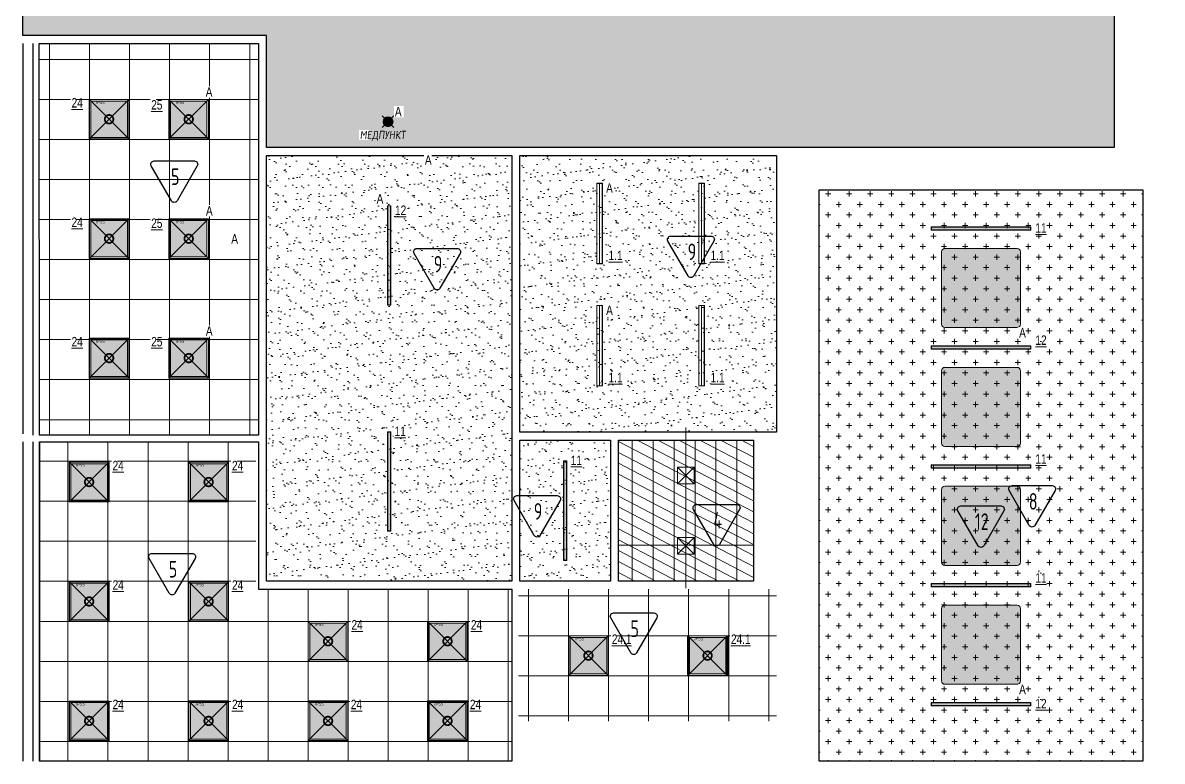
# Model space of a CAD drawing. Header units: millimetres. Extents: x -510890 to 397870, y -45599 to 141350.
# Drawn here: x -211914 to -194744, y 82686 to 93814 of the extents above; entities that cross this region are included whole.
import ezdxf
from ezdxf.enums import TextEntityAlignment as Align

# ---------------------------------------------------------------- set-up
doc = ezdxf.new("R2010")
doc.units = ezdxf.units.MM
for name, color, linetype, lineweight in [('_ЭОМ_ОБЩ_Освещение_текст тип светильника', 172, 'Continuous', 50), ('_ЭОМ_светильник А', 1, 'Continuous', 35), ('_ЭОМ_светильник Р', 4, 'Continuous', 35), ('АР_Полы_Штриховка', 252, 'Continuous', 0), ('АР_Потолки_Штриховка', 252, 'Continuous', 0)]:
    doc.layers.add(name, color=color, linetype=linetype, lineweight=lineweight)
doc.layers.add('АР_1_ПЛИНТУС', color=7, linetype='Continuous', true_color=0x76bcab)
for name, color, linetype, lineweight, true_color in [('АР_Потолок_RAL 095 85 40', 7, 'Continuous', 5, 0xddc87a), ('АР_Потолок_RAL 100 70 20', 7, 'Continuous', 5, 0xb3ac85), ('АР_Потолок_Грильято_белый_50х50', 7, 'Continuous', 5, 0x8e00bd), ('АР_Потолок_Покраска', 7, 'Continuous', 5, 0x007399), ('АР_Потолок_Текстура дерево', 7, 'Continuous', 5, 0xe7bf8e)]:
    doc.layers.add(name, color=color, linetype=linetype, lineweight=lineweight, true_color=true_color)
doc.styles.add('GOST 2.304', font='CS_Gost2304.shx')
doc.styles.add('gost_A', font='CS_Gost2304.shx', dxfattribs={"width": 0.71})
doc.styles.add('ISOCPEUR', font='isocpeur.ttf', dxfattribs={"height": 799.9999999999999})
doc.styles.add('ISOCUPER', font='isocpeur.ttf', dxfattribs={"width": 0.85, "oblique": 7})
doc.styles.add('ГОСТ', font='cad.shx', dxfattribs={"width": 0.8})

# ---------------------------------------------------------------- blocks, each defined once
blk = doc.blocks.new('OPL R 418 HF')
at = {"layer": 'АР_Потолки_Штриховка', "lineweight": 9, "ltscale": 1000, "true_color": 0xf8f6b0, "transparency": 33554636}
h = blk.add_hatch(color=51, dxfattribs=at)
h.dxf.hatch_style = 1
h.paths.add_polyline_path([(-274.9996888445912, 275.0000326204827), (-274.9996888445912, -274.9999673795173), (275.0003111554088, -274.9999673795173), (275.0003111554088, 275.0000326204827)])
at = {"color": 0, "linetype": 'ByBlock', "lineweight": -2, "ltscale": 100}
for p, q in [((-297.4996888445826, 297.5000326207446), (297.5003111555807, 297.5000326207446)), ((-297.4996888445826, 297.5000326207447), (-297.499688845287, -297.4999673792554)), ((-297.4996888445826, 297.5000326207446), (297.5003111548763, -297.4999673792554)), ((-297.4996888449377, -297.4999673792554), (297.5003111555807, 297.5000326207446)), ((297.5003111555807, 297.5000326207447), (297.5003111548763, -297.4999673792554)), ((297.5003111548763, -297.4999673792554), (-297.4996888449377, -297.4999673792554))]:
    blk.add_line(p, q, dxfattribs=at)
at = {"color": 250, "lineweight": 9, "ltscale": 1000}
for points in [[(-299.9996888447658, 300.0000326208319), (300.0003111552342, 300.0000326208319), (300.0003111552342, -299.9999673791681), (-299.9996888447658, -299.9999673791681)], [(-274.9996888445912, 275.0000326204827), (275.0003111554088, 275.0000326204827), (275.0003111554088, -274.9999673795173), (-274.9996888445912, -274.9999673795173)]]:
    blk.add_lwpolyline(points, close=True, dxfattribs=at)
at = {"color": 0, "linetype": 'ByBlock', "lineweight": -2, "const_width": 27.23449849847384}
blk.add_lwpolyline([(-64.32945273991754, 3.262083191657439e-05, 1), (64.3300750507351, 3.262083191657439e-05, 1)], format="xyb", close=True, dxfattribs=at)
at = {"color": 0, "linetype": 'ByBlock', "lineweight": -2, "insert": (-199.8468738604652, 279.3527613399128), "char_height": 50, "attachment_point": 1, "style": 'ISOCUPER'}
blk.add_mtext_dynamic_manual_height_columns('IP55', width=2.442122449761882, gutter_width=12.5, heights=[0], dxfattribs=at)
blk = doc.blocks.new('RVE-PLS5070-1500-P')
at = {"color": 0, "linetype": 'ByBlock', "lineweight": -2, "ltscale": 40}
for points in [[(750, -25), (-750, -25), (-750, 25), (750, 25)], [(745, -20), (-745, -20), (-745, 20), (745, 20)]]:
    blk.add_lwpolyline(points, close=True, dxfattribs=at)
blk = doc.blocks.new('Свет. спец. назнач.')
at = {"linetype": 'ByBlock', "lineweight": -2}
h = blk.add_hatch(color=0, dxfattribs=at)
h.dxf.hatch_style = 1
h.paths.add_polyline_path([(1.5, 0, 1), (-1.5, 0, 1)])
at = {"color": 0, "linetype": 'ByBlock', "lineweight": -2, "ltscale": 50}
for p, q in [((-1.76776695298031, 1.76776695298031), (-1.060660171779821, 1.060660171779821)), ((1.76776695298031, 1.76776695298031), (1.060660171779821, 1.060660171779821)), ((-1.060660171779821, -1.060660171779821), (-1.76776695298031, -1.76776695298031)), ((1.060660171779821, -1.060660171779821), (1.76776695298031, -1.76776695298031))]:
    blk.add_line(p, q, dxfattribs=at)
blk.add_circle((0, 0), 1.5, dxfattribs=at)
at = {"style": 'GOST 2.304', "width": 0.8, "flags": 1}
blk.add_attdef('MARKA', (-8.200168856419623, 4.159342479426414, -17.87352341586539), '', height=2.5, dxfattribs=at)
at = {"style": 'gost_A', "width": 0.71}
blk.add_attdef('№GRUP', text='', height=2.5, dxfattribs=at).set_placement((6.34418181295041, 5.36111462675035, -17.87352341586539), align=Align.MIDDLE_CENTER)
blk = doc.blocks.new('ORIO LINE')
at = {"color": 0, "linetype": 'ByBlock', "lineweight": -2}
for p, q in [((-593.8284741220996, 84.00000000011642), (621.1715258779004, 84.00025189609732)), ((-593.8284741220996, -4), (-593.8284741220996, 84.00000000011642)), ((-590, 0), (-590, 80.00000000011642)), ((-590, 80.00000000011642), (617.3430517558008, 80.00000000011642)), ((617.3430517558008, 0), (-590, 0)), ((617.3430517558008, 80.00000000011642), (617.3430517558008, 0)), ((621.1715258779004, 84.00025189609732), (621.1715258779004, -3.999748104019091)), ((621.1715258779004, -3.999748104019091), (-593.8284741220996, -4))]:
    blk.add_line(p, q, dxfattribs=at)
blk.add_lwpolyline([(-590, 40.00000000005821), (617.3430517558008, 40.00000000005821)], dxfattribs=at)
blk = doc.blocks.new('40 НА 40 ГРИЛЬЯТО ДЛЯ 50')
at = {"color": 0, "linetype": 'ByBlock', "lineweight": -2, "ltscale": 100}
for points in [[(124.9999999999854, -125), (-125, -125), (-125, 125), (124.9999999999854, 125), (124.9999999999854, -125)], [(124.9999999999854, 125), (-125, -125)], [(-125, 125), (124.9999999999854, -125)]]:
    blk.add_lwpolyline(points, dxfattribs=at)

msp = doc.modelspace()

# ---------------------------------------------------------------- hatches: boundary and pattern name
at = {"layer": 'АР_Полы_Штриховка', "transparency": 33554610}
h = msp.add_hatch(dxfattribs=at)
h.set_pattern_fill('ANSI37', color=250, scale=190, angle=45)
h.set_pattern_definition([(90, (357956.2050806298, 127043.7739252009), (-603.25, 0), []), (180, (357956.2050806298, 127043.7739252009), (-5.684341886080801e-14, -603.25), [])])
h.paths.add_polyline_path([(-211665.1563136998, 93500.72472441326), (-208363.8643074572, 93490.10826848634), (-208363.6263395526, 87595.37418782085), (-211663.9135014269, 87605.99072888414)])
h = msp.add_hatch(dxfattribs=at)
h.set_pattern_fill('ANSI37', color=250, scale=190, angle=45)
h.set_pattern_definition([(90, (357630.8248249644, 127020.6646564122), (-603.25, 0), []), (180, (357630.8248249644, 127020.6646564122), (-5.684341886080801e-14, -603.25), [])])
h.paths.add_polyline_path([(-208402.8726505346, 85283.47337462759), (-204546.3497038043, 85283.47463334049), (-204546.321776599, 82688.45996562438), (-211664.0368840611, 82688.42523261234), (-211664.0356766493, 87503.42527383534), (-208403.4883215335, 87503.42527383528)])
h = msp.add_hatch(dxfattribs=at)
h.set_pattern_fill('ANSI37', color=250, scale=190, angle=45)
h.set_pattern_definition([(90, (357332.1000010432, 127407.6142819421), (-603.25, 0), []), (180, (357332.1000010432, 127407.6142819421), (-5.684341886080801e-14, -603.25), [])])
h.paths.add_polyline_path([(-204446.3375566365, 85280.73494940286), (-200554.0320302749, 85280.72994053604), (-200554.0405304356, 83288.06587729181), (-204446.337556564, 83288.06044481885)])
at = {"layer": 'АР_Потолки_Штриховка', "ltscale": 100, "true_color": 0xf8f6b0}
h = msp.add_hatch(color=51, dxfattribs=at)
h.dxf.hatch_style = 1
h.paths.add_polyline_path([(-210888.4960710572, 92085.53971986058), (-210338.4960710572, 92085.53971986058), (-210338.4960710572, 92635.53971986058), (-210888.4960710572, 92635.53971986058)])
h = msp.add_hatch(color=51, dxfattribs=at)
h.dxf.hatch_style = 1
h.paths.add_polyline_path([(-209688.4960703626, 92085.53971983593), (-209138.4960703626, 92085.53971983593), (-209138.4960703626, 92635.53971983593), (-209688.4960703626, 92635.53971983593)])
h = msp.add_hatch(color=51, dxfattribs=at)
h.dxf.hatch_style = 1
h.paths.add_polyline_path([(-206415.0325580597, 91053.18242376996), (-206415.0325580597, 89563.18242376996), (-206375.0325580597, 89563.18242376996), (-206375.0325580597, 91053.18242376996)])
h = msp.add_hatch(color=51, dxfattribs=at)
h.dxf.hatch_style = 1
h.paths.add_polyline_path([(-210888.5777323883, 90285.53971986058), (-210338.5777323883, 90285.53971986058), (-210338.5777323883, 90835.53971986058), (-210888.5777323883, 90835.53971986058)])
h = msp.add_hatch(color=51, dxfattribs=at)
h.dxf.hatch_style = 1
h.paths.add_polyline_path([(-209688.5777316937, 90285.53971983593), (-209138.5777316937, 90285.53971983593), (-209138.5777316937, 90835.53971983593), (-209688.5777316937, 90835.53971983593)])
h = msp.add_hatch(color=51, dxfattribs=at)
h.dxf.hatch_style = 1
h.paths.add_polyline_path([(-196729.0362803552, 90733.04418846576), (-198219.0362803552, 90733.04418846576), (-198219.0362803552, 90693.04418846576), (-196729.0362803552, 90693.04418846576)])
h = msp.add_hatch(color=51, dxfattribs=at)
h.dxf.hatch_style = 1
h.paths.add_polyline_path([(-210888.4960711312, 88485.51909843663), (-210338.4960711312, 88485.51909843663), (-210338.4960711312, 89035.51909843663), (-210888.4960711312, 89035.51909843663)])
h = msp.add_hatch(color=51, dxfattribs=at)
h.dxf.hatch_style = 1
h.paths.add_polyline_path([(-209688.4960704366, 88485.51909841198), (-209138.4960704366, 88485.51909841198), (-209138.4960704366, 89035.51909841198), (-209688.4960704366, 89035.51909841198)])
h = msp.add_hatch(color=51, dxfattribs=at)
h.dxf.hatch_style = 1
h.paths.add_polyline_path([(-196729.0362803552, 88941.04418846576), (-198219.0362803552, 88941.04418846576), (-198219.0362803552, 88901.04418846576), (-196729.0362803552, 88901.04418846576)])
h = msp.add_hatch(color=51, dxfattribs=at)
h.dxf.hatch_style = 1
h.paths.add_polyline_path([(-206415.0325580597, 87645.70750461175), (-206415.0325580597, 86155.70750461175), (-206375.0325580597, 86155.70750461175), (-206375.0325580597, 87645.70750461175)])
h = msp.add_hatch(color=51, dxfattribs=at)
h.dxf.hatch_style = 1
h.paths.add_polyline_path([(-211189.0841000353, 86618.16474114313), (-210639.0841000353, 86618.16474114313), (-210639.0841000353, 87168.16474114313), (-211189.0841000353, 87168.16474114313)])
h = msp.add_hatch(color=51, dxfattribs=at)
h.dxf.hatch_style = 1
h.paths.add_polyline_path([(-209389.0840996809, 86618.18494867276), (-208839.0840996809, 86618.18494867276), (-208839.0840996809, 87168.18494867276), (-209389.0840996809, 87168.18494867276)])
h = msp.add_hatch(color=51, dxfattribs=at)
h.dxf.hatch_style = 1
h.paths.add_polyline_path([(-203761.9208785048, 87206.72918332883), (-203761.9208785048, 85716.72918332883), (-203721.9208785048, 85716.72918332883), (-203721.9208785048, 87206.72918332883)])
h = msp.add_hatch(color=51, dxfattribs=at)
h.dxf.hatch_style = 1
h.paths.add_polyline_path([(-196729.0362803552, 87149.04418846576), (-198219.0362803552, 87149.04418846576), (-198219.0362803552, 87109.04418846576), (-196729.0362803552, 87109.04418846576)])
h = msp.add_hatch(color=51, dxfattribs=at)
h.dxf.hatch_style = 1
h.paths.add_polyline_path([(-211189.0228543745, 84818.14298567202), (-210639.0228543745, 84818.14298567202), (-210639.0228543745, 85368.14298567202), (-211189.0228543745, 85368.14298567202)])
h = msp.add_hatch(color=51, dxfattribs=at)
h.dxf.hatch_style = 1
h.paths.add_polyline_path([(-209389.0228540201, 84818.16319320165), (-208839.0228540201, 84818.16319320165), (-208839.0228540201, 85368.16319320165), (-209389.0228540201, 85368.16319320165)])
h = msp.add_hatch(color=51, dxfattribs=at)
h.dxf.hatch_style = 1
h.paths.add_polyline_path([(-196729.0362803552, 85357.04418846576), (-198219.0362803552, 85357.04418846576), (-198219.0362803552, 85317.04418846576), (-196729.0362803552, 85317.04418846576)])
h = msp.add_hatch(color=51, dxfattribs=at)
h.dxf.hatch_style = 1
h.paths.add_polyline_path([(-207589.0161178226, 84218.18340076909), (-207039.0161178226, 84218.18340076909), (-207039.0161178226, 84768.18340076909), (-207589.0161178226, 84768.18340076909)])
h = msp.add_hatch(color=51, dxfattribs=at)
h.dxf.hatch_style = 1
h.paths.add_polyline_path([(-205789.0161174682, 84218.20360829872), (-205239.0161174682, 84218.20360829872), (-205239.0161174682, 84768.20360829872), (-205789.0161174682, 84768.20360829872)])
h = msp.add_hatch(color=51, dxfattribs=at)
h.dxf.hatch_style = 1
h.paths.add_polyline_path([(-203665.1771876282, 84001.8978560023), (-203115.1771876282, 84001.8978560023), (-203115.1771876282, 84551.8978560023), (-203665.1771876282, 84551.8978560023)])
h = msp.add_hatch(color=51, dxfattribs=at)
h.dxf.hatch_style = 1
h.paths.add_polyline_path([(-201865.1771876282, 84001.89785600228), (-201315.1771876282, 84001.89785600228), (-201315.1771876282, 84551.89785600228), (-201865.1771876282, 84551.89785600228)])
h = msp.add_hatch(color=51, dxfattribs=at)
h.dxf.hatch_style = 1
h.paths.add_polyline_path([(-211188.9752882536, 83018.14298609259), (-210638.9752882536, 83018.14298609259), (-210638.9752882536, 83568.14298609259), (-211188.9752882536, 83568.14298609259)])
h = msp.add_hatch(color=51, dxfattribs=at)
h.dxf.hatch_style = 1
h.paths.add_polyline_path([(-209388.9752878992, 83018.16319362221), (-208838.9752878992, 83018.16319362221), (-208838.9752878992, 83568.16319362221), (-209388.9752878992, 83568.16319362221)])
h = msp.add_hatch(color=51, dxfattribs=at)
h.dxf.hatch_style = 1
h.paths.add_polyline_path([(-207588.9752875449, 83018.18340115184), (-207038.9752875449, 83018.18340115184), (-207038.9752875449, 83568.18340115184), (-207588.9752875449, 83568.18340115184)])
h = msp.add_hatch(color=51, dxfattribs=at)
h.dxf.hatch_style = 1
h.paths.add_polyline_path([(-205788.9752871905, 83018.20360868148), (-205238.9752871905, 83018.20360868148), (-205238.9752871905, 83568.20360868148), (-205788.9752871905, 83568.20360868148)])
h = msp.add_hatch(color=51, dxfattribs=at)
h.dxf.hatch_style = 1
h.paths.add_polyline_path([(-196729.0362803552, 83565.04418846576), (-198219.0362803552, 83565.04418846576), (-198219.0362803552, 83525.04418846576), (-196729.0362803552, 83525.04418846576)])
at = {"layer": 'АР_Потолок_RAL 095 85 40', "transparency": 33554687}
h = msp.add_hatch(color=256, dxfattribs=at)
h.dxf.hatch_style = 1
h.paths.add_polyline_path([(-196928.0362886998, 89221.04418465107, 0.4142135623730951), (-196878.0362886998, 89271.04418465107), (-196878.0362886998, 90363.04418465107, 0.4142135623730951), (-196928.0362886998, 90413.04418465107), (-198020.0362886998, 90413.04418465107, 0.4142135623730951), (-198070.0362886998, 90363.04418465107), (-198070.0362886998, 89271.04418465107, 0.4142135623730951), (-198020.0362886998, 89221.04418465107)])
h = msp.add_hatch(color=256, dxfattribs=at)
h.dxf.hatch_style = 1
h.paths.add_polyline_path([(-196928.0362886998, 83845.04418465107, 0.4142135623730951), (-196878.0362886998, 83895.04418465107), (-196878.0362886998, 84987.04418465107, 0.4142135623730951), (-196928.0362886998, 85037.04418465107), (-198020.0362886998, 85037.04418465107, 0.4142135623730951), (-198070.0362886998, 84987.04418465107), (-198070.0362886998, 83895.04418465107, 0.4142135623730951), (-198020.0362886998, 83845.04418465107)])
at = {"layer": 'АР_Потолок_RAL 100 70 20', "transparency": 33554687}
h = msp.add_hatch(color=256, dxfattribs=at)
h.dxf.hatch_style = 1
h.paths.add_polyline_path([(-196928.0362886998, 87429.04418465107, 0.4142135623730951), (-196878.0362886998, 87479.04418465107), (-196878.0362886998, 88571.04418465107, 0.4142135623730951), (-196928.0362886998, 88621.04418465107), (-198020.0362886998, 88621.04418465107, 0.4142135623730951), (-198070.0362886998, 88571.04418465107), (-198070.0362886998, 87479.04418465107, 0.4142135623730951), (-198020.0362886998, 87429.04418465107)])
at = {"layer": 'АР_Потолок_Грильято_белый_50х50', "transparency": 33554687}
h = msp.add_hatch(dxfattribs=at)
h.set_pattern_fill('ANSI37', color=256, scale=50, angle=45)
h.set_pattern_definition([(90, (-8363953500.930922, -936163535.581596), (-158.75, 0), []), (180, (-8363953500.930922, -936163535.581596), (0, -158.75), [])])
h.paths.add_polyline_path([(-202937.4891774333, 87522.73103645658), (-200904.8455401739, 87522.7205951168), (-200904.8519153125, 85400.76540398656), (-202937.4870523388, 85400.76540398656)])
at = {"layer": 'АР_Потолок_Покраска'}
h = msp.add_hatch(dxfattribs=at)
h.set_pattern_fill('CROSS', color=256, scale=25)
h.set_pattern_definition([(0, (-430592.5075711017, 57183.21801924509), (158.75, 158.75), [79.375, -238.125]), (90, (-430552.8200711017, 57143.53051924509), (-158.75, 158.75), [79.375, -238.125])])
h.paths.add_polyline_path([(-206033.9151109831, 94400.68245835253), (-206433.915110983, 94400.68245835253), (-206433.9151109831, 94800.68245835253), (-206033.9151109831, 94800.68245835253)], flags=16)
h.paths.add_polyline_path([(-200433.9151109831, 94800.68245835253), (-200033.9151109832, 94800.68245835253), (-200033.9151109832, 94400.68245835253), (-200433.9151109831, 94400.68245835253)], flags=16)
h.paths.add_polyline_path([(-208243.7933861093, 93620.69116432671), (-211914.0362803552, 93620.68246071527), (-211914.0362803552, 96270.68245835253), (-200033.9151109831, 96270.68245835256), (-200033.9151109831, 106249.3739441937), (-197484.0350424869, 106249.3739539165), (-197484.0362803552, 98935.68245835253), (-197484.0362803552, 96879.26561289188), (-195465.3569824325, 96879.26561289188), (-195465.3569824326, 91935.70879008793), (-208243.6825418373, 91935.682334552)])
h = msp.add_hatch(dxfattribs=at)
h.set_pattern_fill('AR-SAND', color=256, scale=5)
h.set_pattern_definition([(37.50000000000001, (-412653.1590826443, 56944.56216559542), (-8.000156479920228, 244.7066186646712), [0, -193.04, 0, -215.9, 0, -206.375]), (7.499999999999999, (-412653.1590826443, 56944.56216559542), (224.7616415690013, 358.4125502841771), [0, -104.14, 0, -173.99, 0, -66.67500000000001]), (327.5, (-412809.3690826442, 56944.56216559542), (395.496185120729, 0.718592339272881), [0, -63.5, 0, -228.6, 0, -298.45]), (317.5, (-412809.3690826442, 56944.56216559542), (381.7782262361486, 111.4646616286082), [0, -31.75, 0, -149.86, 0, -171.45])])
h.paths.add_polyline_path([(-208243.682534177, 91815.682334552), (-204546.3825819424, 91815.68244382282), (-204546.3825819424, 85400.73255087098), (-208243.7733829112, 85400.73255087098)])
h = msp.add_hatch(dxfattribs=at)
h.set_pattern_fill('AR-SAND', color=256, scale=5)
h.set_pattern_definition([(37.50000000000001, (0, 0), (-8.000156479920228, 244.7066186646712), [0, -193.04, 0, -215.9, 0, -206.375]), (7.499999999999999, (0, 0), (224.7616415690013, 358.4125502841771), [0, -104.14, 0, -173.99, 0, -66.67500000000001]), (327.5, (-156.21, 0), (395.496185120729, 0.718592339272881), [0, -63.5, 0, -228.6, 0, -298.45]), (317.5, (-156.21, 0), (381.7782262361486, 111.4646616286082), [0, -31.75, 0, -149.86, 0, -171.45])])
h.paths.add_polyline_path([(-204426.3825819402, 91815.68245835253), (-200554.0362803552, 91815.68245835253), (-200554.0363003821, 87642.72581578669), (-204426.3573418772, 87642.72581578669)])
h = msp.add_hatch(dxfattribs=at)
h.set_pattern_fill('CROSS', color=256, scale=25)
h.set_pattern_definition([(0, (-430640.2334135554, 50912.94252096841), (158.75, 158.75), [79.375, -238.125]), (90, (-430600.5459135554, 50873.25502096841), (-158.75, 158.75), [79.375, -238.125])])
h.paths.add_polyline_path([(-199914.0362803552, 91295.68245835253), (-195034.0362803552, 91295.68245835253), (-195034.0362803552, 82685.68245835253), (-199914.0362803552, 82685.68245835254)])
h = msp.add_hatch(dxfattribs=at)
h.set_pattern_fill('AR-SAND', color=256, scale=5)
h.set_pattern_definition([(37.50000000000001, (-411164.265601547, 52651.60553755929), (-8.000156479920228, 244.7066186646712), [0, -193.04, 0, -215.9, 0, -206.375]), (7.499999999999999, (-411164.265601547, 52651.60553755929), (224.7616415690013, 358.4125502841771), [0, -104.14, 0, -173.99, 0, -66.67500000000001]), (327.5, (-411320.4756015469, 52651.60553755929), (395.496185120729, 0.718592339272881), [0, -63.5, 0, -228.6, 0, -298.45]), (317.5, (-411320.4756015469, 52651.60553755929), (381.7782262361486, 111.4646616286082), [0, -31.75, 0, -149.86, 0, -171.45])])
h.paths.add_polyline_path([(-204426.3566161702, 87522.7418547436), (-203057.489100845, 87522.72581578669), (-203057.488483538, 85400.73255087098), (-204426.3493135774, 85400.73255087098)])
at = {"layer": 'АР_Потолок_Текстура дерево', "transparency": 33554687}
h = msp.add_hatch(color=256, dxfattribs=at)
h.dxf.hatch_style = 1
h.paths.add_polyline_path([(-198020.0362886998, 86829.04418465107, 0.4142135623730951), (-198070.0362886998, 86779.04418465107), (-198070.0362886998, 85687.04418465107, 0.4142135623730951), (-198020.0362886998, 85637.04418465107), (-196928.0362886998, 85637.04418465107, 0.4142135623730951), (-196878.0362886998, 85687.04418465107), (-196878.0362886998, 86779.04418465107, 0.4142135623730951), (-196928.0362886998, 86829.04418465107)])

# ---------------------------------------------------------------- linework, layer by layer
for points in [[(-208243.7933861093, 93620.69116432671), (-211914.0362803552, 93620.68246071527), (-211914.0362803552, 96270.68245835253), (-200033.9151109831, 96270.68245835256), (-200033.9151109831, 106249.3739441937), (-197484.0350424869, 106249.3739539165), (-197484.0362803552, 98935.68245835259), (-194743.845222101, 98935.68245835253), (-194743.8452222875, 97085.68245344324), (-195465.356982619, 97085.68245344324), (-195465.3569824326, 91935.70879008793), (-208243.6825418373, 91935.682334552)], [(-211665.0326245629, 93500.68245835253), (-208363.7937351178, 93500.68254348883), (-208363.3550541445, 87600.68245835247), (-211663.5890992212, 87600.68245835253)], [(-208243.682534177, 91815.682334552), (-204546.3825819424, 91815.68244382282), (-204546.3825819424, 85400.73255087098), (-208243.7733829112, 85400.73255087098)], [(-204426.3825819402, 91815.68245835253), (-200554.0362803552, 91815.68245835253), (-200554.0363003821, 87642.72581578669), (-204426.3573418772, 87642.72581578669)], [(-199914.0362803552, 91295.68245835253), (-195034.0362803552, 91295.68245835253), (-195034.0362803552, 82685.68245835253), (-199914.0362803552, 82685.68245835254)], [(-208363.7668101573, 85280.73255087098), (-204546.3502757612, 85280.73255087092), (-204546.3211430528, 82685.71593265166), (-211664.0362803552, 82685.68245835253), (-211664.0362803552, 87500.68245835253), (-208364.3824811562, 87500.68245835247)], [(-204426.3566161702, 87522.7418547436), (-203057.489100845, 87522.72581578669), (-203057.488483538, 85400.73255087098), (-204426.3493135774, 85400.73255087098)], [(-202937.4891773971, 87522.72581578669), (-200904.8497902543, 87522.72581578669), (-200904.8497902543, 85400.76540398656), (-202937.4891773971, 85400.76540398656)]]:
    msp.add_lwpolyline(points, close=True)
for points in [[(-211914.0362539842, 93500.68245835253), (-211914.0362539843, 87620.68245835253)], [(-211764.0363063666, 93500.68246197246), (-211764.0362803551, 87600.68245835253)], [(-211914.0362803552, 87500.68245835253), (-211914.0362803552, 82685.68245835254)], [(-211764.0362803552, 87500.68245835253), (-211764.0362803552, 82685.68245835254)], [(-211664.0362803552, 87500.68245835253), (-211664.0362803552, 82685.68245835254)]]:
    msp.add_lwpolyline(points)
for points in [[(-209934.1155280396, 91731.74597571738), (-209327.8975873103, 91731.74597571715, -0.5773494962845065), (-209284.5963381934, 91656.74621302151), (-209587.7052227099, 91131.74622481332, -0.5773541042744643), (-209674.3080507214, 91131.74622481332), (-209977.4167126851, 91656.74582755001, -0.5773491286020777), (-209934.1155280396, 91731.74597571738, -1.710881644036777e-06)], [(-202148.0760107136, 90599.84573053985), (-201541.8580699842, 90599.84573053962, -0.5773494962845065), (-201498.5568208673, 90524.84596784398), (-201801.6657053838, 89999.84597963581, -0.5773541042744643), (-201888.2685333953, 89999.84597963581), (-202191.3771953591, 90524.84558237248, -0.5773491286020777), (-202148.0760107136, 90599.84573053985, -1.710881644036777e-06)], [(-205974.7144639905, 90413.41014348931), (-205368.4965232612, 90413.41014348908, -0.5773494962845065), (-205325.1952741443, 90338.41038079344), (-205628.3041586608, 89813.41039258527, -0.5773541042744643), (-205714.9069866723, 89813.41039258527), (-206018.015648636, 90338.40999532194, -0.5773491286020777), (-205974.7144639905, 90413.41014348931, -1.710881644036777e-06)], [(-197007.3021752936, 86839.0818306991), (-196401.0842345643, 86839.08183069887, -0.5773494962845065), (-196357.7829854474, 86764.08206800323), (-196660.8918699639, 86239.08207979506, -0.5773541042744643), (-196747.4946979754, 86239.08207979506), (-197050.6033599392, 86764.08168253173, -0.5773491286020777), (-197007.3021752936, 86839.0818306991, -1.710881644036777e-06)], [(-204466.9950684549, 86688.18221515247), (-203860.7771277255, 86688.18221515224, -0.5773494962845065), (-203817.4758786086, 86613.1824524566), (-204120.5847631252, 86088.18246424843, -0.5773541042744643), (-204207.1875911367, 86088.18246424843), (-204510.2962531004, 86613.1820669851, -0.5773491286020777), (-204466.9950684549, 86688.18221515247, -1.710881644036777e-06)], [(-201761.857771922, 86554.18845663624), (-201155.6398311926, 86554.18845663601, -0.5773494962845065), (-201112.3385820757, 86479.18869394038), (-201415.4474665922, 85954.18870573219, -0.5773541042744643), (-201502.0502946037, 85954.18870573219), (-201805.1589565675, 86479.18830846887, -0.5773491286020777), (-201761.857771922, 86554.18845663624, -1.710881644036777e-06)], [(-197778.2623104665, 86532.99871620144), (-197172.044370136, 86532.99871620144, -0.5773494962845065), (-197128.7431206319, 86457.99895354714), (-197431.8520054433, 85932.99896534886, -0.5773541042744643), (-197518.4548334691, 85932.99896534886), (-197821.5634951207, 86457.9985680243, -0.5773491286020777), (-197778.2623104665, 86532.99871620144, -1.710881644036777e-06)], [(-209967.8170934838, 85816.35277980976), (-209361.5991527544, 85816.35277980953, -0.5773494962845065), (-209318.2979036375, 85741.3530171139), (-209621.406788154, 85216.35302890572, -0.5773541042744643), (-209708.0096161655, 85216.35302890572), (-210011.1182781293, 85741.3526316424, -0.5773491286020777), (-209967.8170934838, 85816.35277980976, -1.710881644036777e-06)], [(-203010.4146439182, 84919.50009041687), (-202404.1967031889, 84919.50009041664, -0.5773494962845065), (-202360.895454072, 84844.500327721), (-202664.0043385885, 84319.50033951282, -0.5773541042744643), (-202750.6071666, 84319.50033951282), (-203053.7158285637, 84844.4999422495, -0.5773491286020777), (-203010.4146439182, 84919.50009041687, -1.710881644036777e-06)]]:
    msp.add_lwpolyline(points, format="xyb")
at = {"layer": 'АР_1_ПЛИНТУС', "color": 153, "lineweight": 9, "ltscale": 1000, "true_color": 0x5295b7}
for p, q in [((-201921.1694838257, 87715.25925260293), (-201921.1694838257, 85295.78116287547)), ((-202937.4891773971, 85942.74016025034), (-200904.8497902543, 85942.74016025034))]:
    msp.add_line(p, q, dxfattribs=at)
at = {"layer": 'АР_Потолки_Штриховка', "color": 18, "ltscale": 100, "true_color": 0x000000}
for points in [[(-210313.4960710572, 92060.53971986058), (-210913.4960710572, 92060.53971986058), (-210913.4960710572, 92660.53971986058), (-210313.4960710572, 92660.53971986058)], [(-210338.4960710572, 92085.53971986058), (-210888.4960710572, 92085.53971986058), (-210888.4960710572, 92635.53971986058), (-210338.4960710572, 92635.53971986058)], [(-209113.4960703626, 92060.53971983593), (-209713.4960703626, 92060.53971983593), (-209713.4960703626, 92660.53971983593), (-209113.4960703626, 92660.53971983593)], [(-209138.4960703626, 92085.53971983593), (-209688.4960703626, 92085.53971983593), (-209688.4960703626, 92635.53971983593), (-209138.4960703626, 92635.53971983593)], [(-206420.0325580597, 91058.18242376996), (-206420.0325580597, 89558.18242376996), (-206370.0325580597, 89558.18242376996), (-206370.0325580597, 91058.18242376996)], [(-206415.0325580597, 91053.18242376996), (-206415.0325580597, 89563.18242376996), (-206375.0325580597, 89563.18242376996), (-206375.0325580597, 91053.18242376996)], [(-210313.5777323883, 90260.53971986058), (-210913.5777323883, 90260.53971986058), (-210913.5777323883, 90860.53971986058), (-210313.5777323883, 90860.53971986058)], [(-210338.5777323883, 90285.53971986058), (-210888.5777323883, 90285.53971986058), (-210888.5777323883, 90835.53971986058), (-210338.5777323883, 90835.53971986058)], [(-209113.5777316937, 90260.53971983593), (-209713.5777316937, 90260.53971983593), (-209713.5777316937, 90860.53971983593), (-209113.5777316937, 90860.53971983593)], [(-209138.5777316937, 90285.53971983593), (-209688.5777316937, 90285.53971983593), (-209688.5777316937, 90835.53971983593), (-209138.5777316937, 90835.53971983593)], [(-196724.0362803552, 90738.04418846576), (-198224.0362803552, 90738.04418846576), (-198224.0362803552, 90688.04418846576), (-196724.0362803552, 90688.04418846576)], [(-196729.0362803552, 90733.04418846576), (-198219.0362803552, 90733.04418846576), (-198219.0362803552, 90693.04418846576), (-196729.0362803552, 90693.04418846576)], [(-210313.4960711312, 88460.51909843663), (-210913.4960711312, 88460.51909843663), (-210913.4960711312, 89060.51909843663), (-210313.4960711312, 89060.51909843663)], [(-210338.4960711312, 88485.51909843663), (-210888.4960711312, 88485.51909843663), (-210888.4960711312, 89035.51909843663), (-210338.4960711312, 89035.51909843663)], [(-209113.4960704366, 88460.51909841198), (-209713.4960704366, 88460.51909841198), (-209713.4960704366, 89060.51909841198), (-209113.4960704366, 89060.51909841198)], [(-209138.4960704366, 88485.51909841198), (-209688.4960704366, 88485.51909841198), (-209688.4960704366, 89035.51909841198), (-209138.4960704366, 89035.51909841198)], [(-196724.0362803552, 88946.04418846576), (-198224.0362803552, 88946.04418846576), (-198224.0362803552, 88896.04418846576), (-196724.0362803552, 88896.04418846576)], [(-196729.0362803552, 88941.04418846576), (-198219.0362803552, 88941.04418846576), (-198219.0362803552, 88901.04418846576), (-196729.0362803552, 88901.04418846576)], [(-206420.0325580597, 87650.70750461175), (-206420.0325580597, 86150.70750461175), (-206370.0325580597, 86150.70750461175), (-206370.0325580597, 87650.70750461175)], [(-206415.0325580597, 87645.70750461175), (-206415.0325580597, 86155.70750461175), (-206375.0325580597, 86155.70750461175), (-206375.0325580597, 87645.70750461175)], [(-210614.0841000353, 86593.16474114313), (-211214.0841000353, 86593.16474114313), (-211214.0841000353, 87193.16474114313), (-210614.0841000353, 87193.16474114313)], [(-210639.0841000353, 86618.16474114313), (-211189.0841000353, 86618.16474114313), (-211189.0841000353, 87168.16474114313), (-210639.0841000353, 87168.16474114313)], [(-208814.0840996809, 86593.18494867276), (-209414.0840996809, 86593.18494867276), (-209414.0840996809, 87193.18494867276), (-208814.0840996809, 87193.18494867276)], [(-208839.0840996809, 86618.18494867276), (-209389.0840996809, 86618.18494867276), (-209389.0840996809, 87168.18494867276), (-208839.0840996809, 87168.18494867276)], [(-203766.9208785048, 87211.72918332883), (-203766.9208785048, 85711.72918332883), (-203716.9208785048, 85711.72918332883), (-203716.9208785048, 87211.72918332883)], [(-203761.9208785048, 87206.72918332883), (-203761.9208785048, 85716.72918332883), (-203721.9208785048, 85716.72918332883), (-203721.9208785048, 87206.72918332883)], [(-196724.0362803552, 87154.04418846576), (-198224.0362803552, 87154.04418846576), (-198224.0362803552, 87104.04418846576), (-196724.0362803552, 87104.04418846576)], [(-196729.0362803552, 87149.04418846576), (-198219.0362803552, 87149.04418846576), (-198219.0362803552, 87109.04418846576), (-196729.0362803552, 87109.04418846576)], [(-210614.0228543745, 84793.14298567202), (-211214.0228543745, 84793.14298567202), (-211214.0228543745, 85393.14298567202), (-210614.0228543745, 85393.14298567202)], [(-210639.0228543745, 84818.14298567202), (-211189.0228543745, 84818.14298567202), (-211189.0228543745, 85368.14298567202), (-210639.0228543745, 85368.14298567202)], [(-208814.0228540201, 84793.16319320165), (-209414.0228540201, 84793.16319320165), (-209414.0228540201, 85393.16319320165), (-208814.0228540201, 85393.16319320165)], [(-208839.0228540201, 84818.16319320165), (-209389.0228540201, 84818.16319320165), (-209389.0228540201, 85368.16319320165), (-208839.0228540201, 85368.16319320165)], [(-196724.0362803552, 85362.04418846576), (-198224.0362803552, 85362.04418846576), (-198224.0362803552, 85312.04418846576), (-196724.0362803552, 85312.04418846576)], [(-196729.0362803552, 85357.04418846576), (-198219.0362803552, 85357.04418846576), (-198219.0362803552, 85317.04418846576), (-196729.0362803552, 85317.04418846576)], [(-207014.0161178226, 84193.18340076909), (-207614.0161178226, 84193.18340076909), (-207614.0161178226, 84793.18340076909), (-207014.0161178226, 84793.18340076909)], [(-207039.0161178226, 84218.18340076909), (-207589.0161178226, 84218.18340076909), (-207589.0161178226, 84768.18340076909), (-207039.0161178226, 84768.18340076909)], [(-205214.0161174682, 84193.20360829872), (-205814.0161174682, 84193.20360829872), (-205814.0161174682, 84793.20360829872), (-205214.0161174682, 84793.20360829872)], [(-205239.0161174682, 84218.20360829872), (-205789.0161174682, 84218.20360829872), (-205789.0161174682, 84768.20360829872), (-205239.0161174682, 84768.20360829872)], [(-203090.1771876282, 83976.8978560023), (-203690.1771876282, 83976.8978560023), (-203690.1771876282, 84576.8978560023), (-203090.1771876282, 84576.8978560023)], [(-203115.1771876282, 84001.8978560023), (-203665.1771876282, 84001.8978560023), (-203665.1771876282, 84551.8978560023), (-203115.1771876282, 84551.8978560023)], [(-201290.1771876282, 83976.89785600228), (-201890.1771876282, 83976.89785600228), (-201890.1771876282, 84576.89785600228), (-201290.1771876282, 84576.89785600228)], [(-201315.1771876282, 84001.89785600228), (-201865.1771876282, 84001.89785600228), (-201865.1771876282, 84551.89785600228), (-201315.1771876282, 84551.89785600228)], [(-210613.9752882536, 82993.14298609259), (-211213.9752882536, 82993.14298609259), (-211213.9752882536, 83593.14298609259), (-210613.9752882536, 83593.14298609259)], [(-210638.9752882536, 83018.14298609259), (-211188.9752882536, 83018.14298609259), (-211188.9752882536, 83568.14298609259), (-210638.9752882536, 83568.14298609259)], [(-208813.9752878992, 82993.16319362221), (-209413.9752878992, 82993.16319362221), (-209413.9752878992, 83593.16319362221), (-208813.9752878992, 83593.16319362221)], [(-208838.9752878992, 83018.16319362221), (-209388.9752878992, 83018.16319362221), (-209388.9752878992, 83568.16319362221), (-208838.9752878992, 83568.16319362221)], [(-207013.9752875449, 82993.18340115184), (-207613.9752875449, 82993.18340115184), (-207613.9752875449, 83593.18340115184), (-207013.9752875449, 83593.18340115184)], [(-207038.9752875449, 83018.18340115184), (-207588.9752875449, 83018.18340115184), (-207588.9752875449, 83568.18340115184), (-207038.9752875449, 83568.18340115184)], [(-205213.9752871905, 82993.20360868148), (-205813.9752871905, 82993.20360868148), (-205813.9752871905, 83593.20360868148), (-205213.9752871905, 83593.20360868148)], [(-205238.9752871905, 83018.20360868148), (-205788.9752871905, 83018.20360868148), (-205788.9752871905, 83568.20360868148), (-205238.9752871905, 83568.20360868148)], [(-196724.0362803552, 83570.04418846576), (-198224.0362803552, 83570.04418846576), (-198224.0362803552, 83520.04418846576), (-196724.0362803552, 83520.04418846576)], [(-196729.0362803552, 83565.04418846576), (-198219.0362803552, 83565.04418846576), (-198219.0362803552, 83525.04418846576), (-196729.0362803552, 83525.04418846576)]]:
    msp.add_lwpolyline(points, close=True, dxfattribs=at)
at = {"layer": 'АР_Потолки_Штриховка', "color": 18, "lineweight": 18, "ltscale": 100, "true_color": 0x000000}
for points in [[(-210313.4960710572, 92060.53971986056), (-210913.4960710572, 92060.53971986056), (-210913.4960710572, 92660.53971986056), (-210313.4960710572, 92660.53971986056)], [(-210338.4960710572, 92085.53971986056), (-210888.4960710572, 92085.53971986056), (-210888.4960710572, 92635.53971986056), (-210338.4960710572, 92635.53971986056)], [(-209113.4960703626, 92060.53971983588), (-209713.4960703626, 92060.53971983588), (-209713.4960703626, 92660.53971983588), (-209113.4960703626, 92660.53971983588)], [(-209138.4960703626, 92085.53971983588), (-209688.4960703626, 92085.53971983588), (-209688.4960703626, 92635.53971983588), (-209138.4960703626, 92635.53971983588)], [(-206420.0325580597, 91058.18242376993), (-206420.0325580597, 89558.18242376993), (-206370.0325580597, 89558.18242376993), (-206370.0325580597, 91058.18242376993)], [(-206415.0325580597, 91053.18242376993), (-206415.0325580597, 89563.18242376993), (-206375.0325580597, 89563.18242376993), (-206375.0325580597, 91053.18242376993)], [(-210313.5777323883, 90260.53971986056), (-210913.5777323883, 90260.53971986056), (-210913.5777323883, 90860.53971986056), (-210313.5777323883, 90860.53971986056)], [(-210338.5777323883, 90285.53971986056), (-210888.5777323883, 90285.53971986056), (-210888.5777323883, 90835.53971986056), (-210338.5777323883, 90835.53971986056)], [(-209113.5777316936, 90260.53971983588), (-209713.5777316936, 90260.53971983588), (-209713.5777316936, 90860.53971983588), (-209113.5777316936, 90860.53971983588)], [(-209138.5777316936, 90285.53971983588), (-209688.5777316936, 90285.53971983588), (-209688.5777316936, 90835.53971983588), (-209138.5777316936, 90835.53971983588)], [(-196724.0362803552, 90738.04418846572), (-198224.0362803552, 90738.04418846572), (-198224.0362803552, 90688.04418846572), (-196724.0362803552, 90688.04418846572)], [(-196729.0362803552, 90733.04418846572), (-198219.0362803552, 90733.04418846572), (-198219.0362803552, 90693.04418846572), (-196729.0362803552, 90693.04418846572)], [(-210313.4960711312, 88460.5190984366), (-210913.4960711312, 88460.5190984366), (-210913.4960711312, 89060.5190984366), (-210313.4960711312, 89060.5190984366)], [(-210338.4960711312, 88485.5190984366), (-210888.4960711312, 88485.5190984366), (-210888.4960711312, 89035.5190984366), (-210338.4960711312, 89035.5190984366)], [(-209113.4960704366, 88460.51909841198), (-209713.4960704366, 88460.51909841198), (-209713.4960704366, 89060.51909841198), (-209113.4960704366, 89060.51909841198)], [(-209138.4960704366, 88485.51909841198), (-209688.4960704366, 88485.51909841198), (-209688.4960704366, 89035.51909841198), (-209138.4960704366, 89035.51909841198)], [(-196724.0362803552, 88946.04418846572), (-198224.0362803552, 88946.04418846572), (-198224.0362803552, 88896.04418846572), (-196724.0362803552, 88896.04418846572)], [(-196729.0362803552, 88941.04418846572), (-198219.0362803552, 88941.04418846572), (-198219.0362803552, 88901.04418846572), (-196729.0362803552, 88901.04418846572)], [(-206420.0325580597, 87650.70750461172), (-206420.0325580597, 86150.70750461172), (-206370.0325580597, 86150.70750461172), (-206370.0325580597, 87650.70750461172)], [(-206415.0325580597, 87645.70750461172), (-206415.0325580597, 86155.70750461172), (-206375.0325580597, 86155.70750461172), (-206375.0325580597, 87645.70750461172)], [(-210614.0841000353, 86593.16474114309), (-211214.0841000353, 86593.16474114309), (-211214.0841000353, 87193.16474114309), (-210614.0841000353, 87193.16474114309)], [(-210639.0841000353, 86618.16474114309), (-211189.0841000353, 86618.16474114309), (-211189.0841000353, 87168.16474114309), (-210639.0841000353, 87168.16474114309)], [(-208814.0840996809, 86593.18494867274), (-209414.0840996809, 86593.18494867274), (-209414.0840996809, 87193.18494867274), (-208814.0840996809, 87193.18494867274)], [(-208839.0840996809, 86618.18494867274), (-209389.0840996809, 86618.18494867274), (-209389.0840996809, 87168.18494867274), (-208839.0840996809, 87168.18494867274)], [(-203766.9208785049, 87211.72918332877), (-203766.9208785049, 85711.72918332877), (-203716.9208785049, 85711.72918332877), (-203716.9208785049, 87211.72918332877)], [(-203761.9208785049, 87206.72918332877), (-203761.9208785049, 85716.72918332877), (-203721.9208785049, 85716.72918332877), (-203721.9208785049, 87206.72918332877)], [(-196724.0362803552, 87154.04418846572), (-198224.0362803552, 87154.04418846572), (-198224.0362803552, 87104.04418846572), (-196724.0362803552, 87104.04418846572)], [(-196729.0362803552, 87149.04418846572), (-198219.0362803552, 87149.04418846572), (-198219.0362803552, 87109.04418846572), (-196729.0362803552, 87109.04418846572)], [(-210614.0228543745, 84793.14298567196), (-211214.0228543745, 84793.14298567196), (-211214.0228543745, 85393.14298567196), (-210614.0228543745, 85393.14298567196)], [(-210639.0228543745, 84818.14298567196), (-211189.0228543745, 84818.14298567196), (-211189.0228543745, 85368.14298567196), (-210639.0228543745, 85368.14298567196)], [(-208814.0228540201, 84793.16319320162), (-209414.0228540201, 84793.16319320162), (-209414.0228540201, 85393.16319320162), (-208814.0228540201, 85393.16319320162)], [(-208839.0228540201, 84818.16319320162), (-209389.0228540201, 84818.16319320162), (-209389.0228540201, 85368.16319320162), (-208839.0228540201, 85368.16319320162)], [(-196724.0362803552, 85362.04418846572), (-198224.0362803552, 85362.04418846572), (-198224.0362803552, 85312.04418846572), (-196724.0362803552, 85312.04418846572)], [(-196729.0362803552, 85357.04418846572), (-198219.0362803552, 85357.04418846572), (-198219.0362803552, 85317.04418846572), (-196729.0362803552, 85317.04418846572)], [(-207014.0161178226, 84193.18340076905), (-207614.0161178226, 84193.18340076905), (-207614.0161178226, 84793.18340076905), (-207014.0161178226, 84793.18340076905)], [(-207039.0161178226, 84218.18340076905), (-207589.0161178226, 84218.18340076905), (-207589.0161178226, 84768.18340076905), (-207039.0161178226, 84768.18340076905)], [(-205214.0161174682, 84193.2036082987), (-205814.0161174682, 84193.2036082987), (-205814.0161174682, 84793.2036082987), (-205214.0161174682, 84793.2036082987)], [(-205239.0161174682, 84218.2036082987), (-205789.0161174682, 84218.2036082987), (-205789.0161174682, 84768.2036082987), (-205239.0161174682, 84768.2036082987)], [(-203090.1771876281, 83976.8978560023), (-203690.1771876281, 83976.8978560023), (-203690.1771876281, 84576.8978560023), (-203090.1771876281, 84576.8978560023)], [(-203115.1771876281, 84001.8978560023), (-203665.1771876281, 84001.8978560023), (-203665.1771876281, 84551.8978560023), (-203115.1771876281, 84551.8978560023)], [(-201290.1771876281, 83976.89785600224), (-201890.1771876281, 83976.89785600224), (-201890.1771876281, 84576.89785600224), (-201290.1771876281, 84576.89785600224)], [(-201315.1771876281, 84001.89785600224), (-201865.1771876281, 84001.89785600224), (-201865.1771876281, 84551.89785600224), (-201315.1771876281, 84551.89785600224)], [(-210613.9752882535, 82993.14298609257), (-211213.9752882535, 82993.14298609257), (-211213.9752882535, 83593.14298609257), (-210613.9752882535, 83593.14298609257)], [(-210638.9752882535, 83018.14298609257), (-211188.9752882535, 83018.14298609257), (-211188.9752882535, 83568.14298609257), (-210638.9752882535, 83568.14298609257)], [(-208813.9752878993, 82993.16319362217), (-209413.9752878993, 82993.16319362217), (-209413.9752878993, 83593.16319362217), (-208813.9752878993, 83593.16319362217)], [(-208838.9752878993, 83018.16319362217), (-209388.9752878993, 83018.16319362217), (-209388.9752878993, 83568.16319362217), (-208838.9752878993, 83568.16319362217)], [(-207013.9752875449, 82993.18340115182), (-207613.9752875449, 82993.18340115182), (-207613.9752875449, 83593.18340115182), (-207013.9752875449, 83593.18340115182)], [(-207038.9752875449, 83018.18340115182), (-207588.9752875449, 83018.18340115182), (-207588.9752875449, 83568.18340115182), (-207038.9752875449, 83568.18340115182)], [(-205213.9752871905, 82993.20360868142), (-205813.9752871905, 82993.20360868142), (-205813.9752871905, 83593.20360868142), (-205213.9752871905, 83593.20360868142)], [(-205238.9752871905, 83018.20360868142), (-205788.9752871905, 83018.20360868142), (-205788.9752871905, 83568.20360868142), (-205238.9752871905, 83568.20360868142)], [(-196724.0362803552, 83570.04418846572), (-198224.0362803552, 83570.04418846572), (-198224.0362803552, 83520.04418846572), (-196724.0362803552, 83520.04418846572)], [(-196729.0362803552, 83565.04418846572), (-198219.0362803552, 83565.04418846572), (-198219.0362803552, 83525.04418846572), (-196729.0362803552, 83525.04418846572)]]:
    msp.add_lwpolyline(points, close=True, dxfattribs=at)
at = {"layer": 'АР_Потолки_Штриховка', "color": 18, "ltscale": 100, "true_color": 0x000000}
for points in [[(-198020.0362886998, 90413.04418465107), (-196928.0362886998, 90413.04418465107, -0.414213562373095), (-196878.0362886998, 90363.04418465107), (-196878.0362886998, 89271.04418465107, -0.414213562373095), (-196928.0362886998, 89221.04418465107), (-198020.0362886998, 89221.04418465107, -0.414213562373095), (-198070.0362886998, 89271.04418465107), (-198070.0362886998, 90363.04418465107, -0.414213562373095)], [(-198020.0362886998, 88621.04418465107), (-196928.0362886998, 88621.04418465107, -0.414213562373095), (-196878.0362886998, 88571.04418465107), (-196878.0362886998, 87479.04418465107, -0.414213562373095), (-196928.0362886998, 87429.04418465107), (-198020.0362886998, 87429.04418465107, -0.414213562373095), (-198070.0362886998, 87479.04418465107), (-198070.0362886998, 88571.04418465107, -0.414213562373095)], [(-198020.0362886998, 86829.04418465107), (-196928.0362886998, 86829.04418465107, -0.414213562373095), (-196878.0362886998, 86779.04418465107), (-196878.0362886998, 85687.04418465107, -0.414213562373095), (-196928.0362886998, 85637.04418465107), (-198020.0362886998, 85637.04418465107, -0.414213562373095), (-198070.0362886998, 85687.04418465107), (-198070.0362886998, 86779.04418465107, -0.414213562373095)], [(-198020.0362886998, 85037.04418465107), (-196928.0362886998, 85037.04418465107, -0.414213562373095), (-196878.0362886998, 84987.04418465107), (-196878.0362886998, 83895.04418465107, -0.414213562373095), (-196928.0362886998, 83845.04418465107), (-198020.0362886998, 83845.04418465107, -0.414213562373095), (-198070.0362886998, 83895.04418465107), (-198070.0362886998, 84987.04418465107, -0.414213562373095)]]:
    msp.add_lwpolyline(points, format="xyb", close=True, dxfattribs=at)

# ---------------------------------------------------------------- block references
at = {"layer": '_ЭОМ_светильник А', "color": 18, "lineweight": 18, "ltscale": 100, "true_color": 0x000000}
for p in [(-209413.4960703626, 92360.53971983588), (-209413.4957592811, 90560.53971983588), (-209413.4960704366, 88760.51909841198)]:
    msp.add_blockref('OPL R 418 HF', p, dxfattribs=at)
at = {"layer": '_ЭОМ_светильник А', "color": 18, "lineweight": 18, "ltscale": 100, "true_color": 0x000000, "xscale": 50, "yscale": 50, "zscale": 50}
msp.add_blockref('Свет. спец. назнач.', (-206410.2049842668, 92323.12895694133), dxfattribs=at)
at = {"layer": '_ЭОМ_светильник А', "color": 18, "lineweight": 18, "ltscale": 100, "true_color": 0x000000}
for name, p, rotation in [('RVE-PLS5070-1500-P', (-206395.0325580597, 90308.18242376993), 270), ('ORIO LINE', (-203261.9793494531, 88962.30991428738), 269.9999999999999)]:
    msp.add_blockref(name, p, dxfattribs=dict(at, rotation=rotation))
at = {"layer": '_ЭОМ_светильник Р', "color": 18, "lineweight": 18, "ltscale": 100, "true_color": 0x000000}
for p in [(-210613.4963822124, 92360.53968723983), (-210613.5780435436, 90560.53968723983), (-210613.4963822866, 88760.51906581578), (-210914.0841000353, 86893.16474114309), (-209114.0837885255, 86893.18498129357), (-210914.0231655297, 85093.14295305131), (-209114.0231651753, 85093.16316058097), (-207314.0164289778, 84493.1833681484), (-205514.0164286235, 84493.20357567805), (-203390.1774987835, 84276.89782338147), (-201595.1778099386, 84276.8977907601), (-210913.9752882535, 83293.14298609257), (-209113.9752878993, 83293.16319362217), (-207313.9752875449, 83293.18340115182), (-205513.9752871905, 83293.20360868142)]:
    msp.add_blockref('OPL R 418 HF', p, dxfattribs=at)
at = {"layer": '_ЭОМ_светильник Р', "color": 18, "lineweight": 18, "true_color": 0x000000, "rotation": 269.9999999999999}
for p in [(-201724.8147719137, 90802.30991428738), (-201724.8147719137, 88962.30991428738)]:
    msp.add_blockref('ORIO LINE', p, dxfattribs=at)
at = {"layer": '_ЭОМ_светильник Р', "color": 18, "lineweight": 18, "ltscale": 100, "true_color": 0x000000, "rotation": 89.99999999999997}
for p in [(-206395.0325580597, 86900.70750461172), (-203741.9208785049, 86461.72918332877)]:
    msp.add_blockref('RVE-PLS5070-1500-P', p, dxfattribs=at)
at = {"layer": '_ЭОМ_светильник Р', "color": 18, "lineweight": 18, "ltscale": 100, "true_color": 0x000000, "xscale": -1}
for p in [(-201921.1694838257, 86992.14365615486), (-201921.1694838257, 85931.23570736242)]:
    msp.add_blockref('40 НА 40 ГРИЛЬЯТО ДЛЯ 50', p, dxfattribs=at)

# ---------------------------------------------------------------- texts
at = {"char_height": 250, "width": 294.3337657886732, "attachment_point": 1, "style": 'ISOCPEUR'}
for s, insert in [('{\\W0.7;5}', (-209680.423289912, 91619.66394019822)), ('{\\W0.7;9}', (-201894.3837725859, 90487.7636950207)), ('{\\W0.7;9}', (-205721.0222258629, 90301.32810797016)), ('{\\W0.7;8}', (-196753.609937166, 86726.99979517995)), ('{\\W0.7;9}', (-204213.3028303272, 86576.10017963331)), ('{\\W0.7;4}', (-201508.1655337943, 86442.10642111709)), ('{\\W0.7;12}', (-197566.1958994481, 86420.91668065991)), ('{\\W0.7;5}', (-209714.1248553561, 85704.27074429061)), ('{\\W0.7;5}', (-202756.7224057906, 84807.41805489772))]:
    msp.add_mtext(s, dxfattribs=dict(at, insert=insert))

# ---------------------------------------------------------------- next in the draw order: texts
at = {"layer": '_ЭОМ_ОБЩ_Освещение_текст тип светильника', "color": 18, "lineweight": 18, "ltscale": 40, "true_color": 0x000000, "char_height": 142.1875, "attachment_point": 1, "style": 'ГОСТ', "bg_fill": 3, "box_fill_scale": 1.1, "bg_fill_color": 256, "bg_fill_transparency": 0}
for s, insert, width in [('{\\L24}', (-211178.9340056668, 92679.65122499209), 55.871829552576), ('{\\L25}', (-209978.9336938888, 92649.63063616425), 55.871829552576), ('{\\L12}', (-206305.4228525431, 91060.70131821753, 5.000000000000015e-09), 55.871829552576), ('{\\L24}', (-211179.0156669979, 90879.65122499209), 55.871829552576), ('{\\L25}', (-209978.9336938909, 90864.63063616425), 55.871829552576), ('{\\L11}', (-196655.0343554679, 90792.53408845086), 55.871829552576), ('{\\L1.1}', (-201549.2095983155, 90379.1625107857), 46.11787112470488), ('{\\L12}', (-196655.0343554679, 89102.69705408442), 55.871829552576), ('{\\L24}', (-211178.9340057409, 89079.63060356805), 55.871829552576), ('{\\L25}', (-209978.9336938909, 89079.63063616425), 55.871829552576), ('{\\L1.1}', (-203086.3741758549, 88539.1625107857), 46.11787112470488), ('{\\L1.1}', (-201549.2095983155, 88539.1625107857), 46.11787112470488), ('{\\L11}', (-206310.1961041855, 87729.71072426837), 55.871829552576), ('{\\L24}', (-210561.5168597096, 87212.27627889536), 55.871829552576), ('{\\L24}', (-208761.5165481998, 87212.29651904583), 55.871829552576), ('{\\L11}', (-203657.0844246307, 87290.73240298542), 55.871829552576), ('{\\L11}', (-196655.0343554679, 87310.69705408442), 55.871829552576), ('{\\L11}', (-196655.0343554679, 85518.69705408442), 55.871829552576), ('{\\L24}', (-210561.455925204, 85412.25449080358), 55.871829552576), ('{\\L24}', (-208761.4559248497, 85412.27469833323), 55.871829552576), ('{\\L24}', (-206961.4491886522, 84812.29490590066), 55.871829552576), ('{\\L24}', (-205161.4491882978, 84812.31511343032), 55.871829552576), ('{\\L24.1}', (-203037.6102584578, 84596.00936113374), 55.871829552576), ('{\\L24.1}', (-201242.6105696129, 84596.00932851236), 55.871829552576), ('{\\L24}', (-210561.4080479278, 83612.25452384484), 55.871829552576), ('{\\L24}', (-208761.4080475736, 83612.27473137443), 55.871829552576), ('{\\L24}', (-206971.4083590828, 83612.2544912212), 55.871829552576), ('{\\L24}', (-205176.4083590825, 83612.25449122065), 55.871829552576), ('{\\L12}', (-196655.0343554679, 83624.53408845086), 55.871829552576)]:
    msp.add_mtext(s, dxfattribs=dict(at, insert=insert, width=width))
at = {"layer": '_ЭОМ_светильник А', "color": 18, "lineweight": 18, "ltscale": 100, "true_color": 0x000000, "attachment_point": 1, "bg_fill": 3, "box_fill_scale": 1.1, "bg_fill_color": 256, "bg_fill_transparency": 0}
for s, insert, char_height, width, style in [('А', (-209157.7355528404, 92842.33493956682), 142.1875, 86.04374658316377, 'ГОСТ'), ('А', (-206306.5808024532, 92546.03558200892), 142.1875, 118.6450805083078, 'ГОСТ'), ('МЕДПУНКТ', (-206835.065817975, 92185.61065493306), 125, 118.6450805083078, 'ISOCUPER'), ('А', (-205854.7792277117, 91816.35070481469), 142.1875, 86.04374658316377, 'ГОСТ'), ('А', (-203123.8742625234, 91394.09524517265), 142.1875, 86.04374658316377, 'ГОСТ'), ('А', (-206581.6500344172, 91231.89016431783), 142.1875, 86.04374658316377, 'ГОСТ'), ('А', (-209153.649739549, 91051.74371686895), 142.1875, 86.04374658316377, 'ГОСТ'), ('А', (-208772.6643665102, 90628.7327079885), 142.1875, 86.04374658316377, 'ГОСТ'), ('А', (-203123.8742625234, 89552.30992550455), 142.1875, 86.04374658316377, 'ГОСТ'), ('А', (-209154.9868636206, 89241.44128261865), 142.1875, 86.04374658316377, 'ГОСТ'), ('А', (-196899.88307204, 89213.02632166285), 142.1875, 86.04374658316377, 'ГОСТ'), ('А', (-196899.88307204, 83837.02632166285), 142.1875, 86.04374658316377, 'ГОСТ')]:
    msp.add_mtext(s, dxfattribs=dict(at, insert=insert, char_height=char_height, width=width, style=style))

# ---------------------------------------------------------------- next in the draw order: block references
at = {"layer": '_ЭОМ_светильник А', "color": 18, "lineweight": 18, "ltscale": 100, "true_color": 0x000000}
for name, p, rotation in [('ORIO LINE', (-203261.9793494531, 90802.30991428738), 269.9999999999999), ('RVE-PLS5070-1500-P', (-197474.0362803552, 88921.04418846572), 180), ('RVE-PLS5070-1500-P', (-197474.0362803552, 83545.04418846572), 180)]:
    msp.add_blockref(name, p, dxfattribs=dict(at, rotation=rotation))
at = {"layer": '_ЭОМ_светильник Р', "color": 18, "lineweight": 18, "ltscale": 100, "true_color": 0x000000, "rotation": 180}
for p in [(-197474.0362803552, 90713.04418846572), (-197474.0362803552, 87129.04418846572), (-197474.0362803552, 85337.04418846572)]:
    msp.add_blockref('RVE-PLS5070-1500-P', p, dxfattribs=at)

# ---------------------------------------------------------------- next in the draw order: texts
at = {"layer": '_ЭОМ_ОБЩ_Освещение_текст тип светильника', "color": 18, "lineweight": 18, "ltscale": 40, "true_color": 0x000000, "insert": (-203086.3741758549, 90379.1625107857), "char_height": 142.1875, "width": 46.11787112470488, "attachment_point": 1, "style": 'ГОСТ', "bg_fill": 3, "box_fill_scale": 1.1, "bg_fill_color": 256, "bg_fill_transparency": 0}
msp.add_mtext('{\\L1.1}', dxfattribs=at)

doc.saveas('drawing.dxf')
